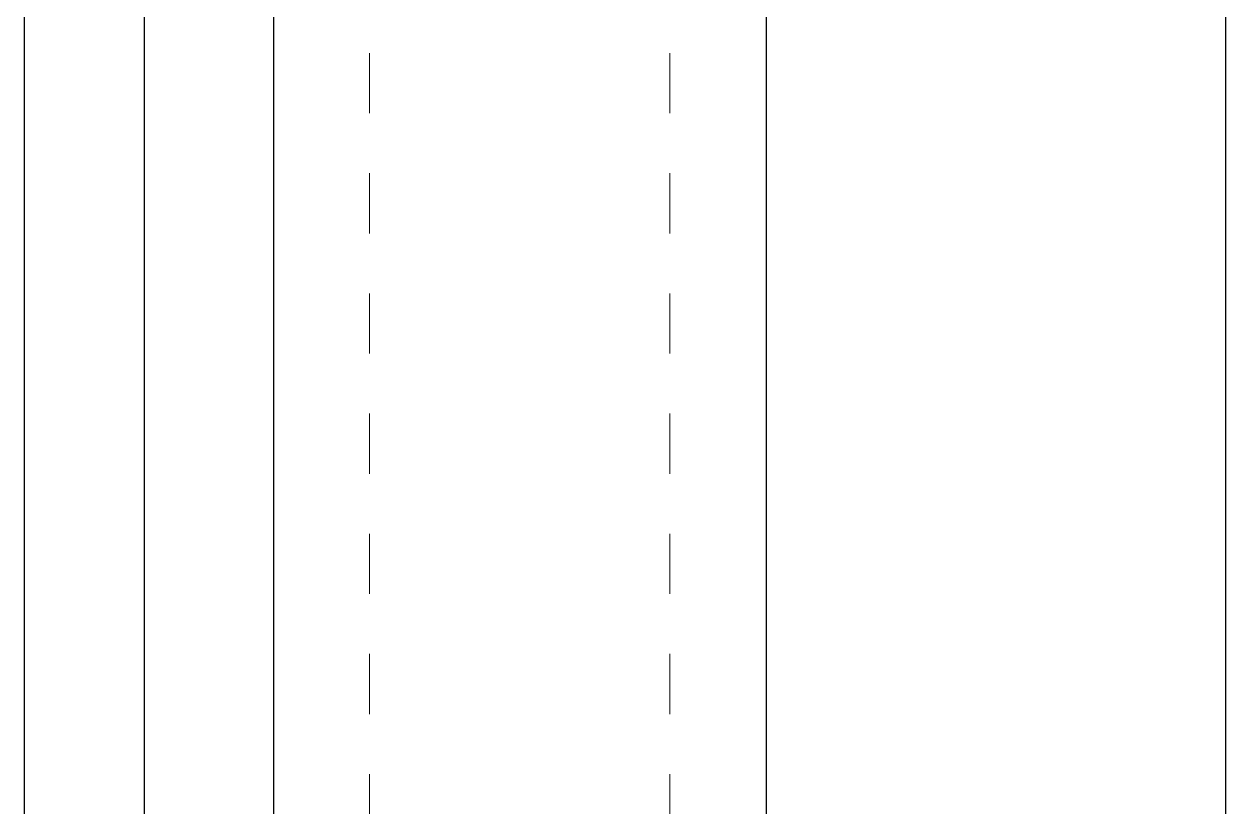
# Model space of a CAD drawing. Header units: inches. Extents: x -66.2 to 5.8, y 249.7 to 328.9.
# Drawn here: x -36.746 to -34.745, y 285.436 to 286.739 of the extents above; entities that cross this region are included whole.
import ezdxf

# ---------------------------------------------------------------- set-up
doc = ezdxf.new("R2010")
doc.units = ezdxf.units.IN
doc.header["$MEASUREMENT"] = 0
doc.linetypes.add('DASHED2', pattern=[0.375, 0.25, -0.125])
doc.layers.add('A2 Hatch', color=8, linetype='Continuous', lineweight=9)

msp = doc.modelspace()

# ---------------------------------------------------------------- linework, layer by layer
at = {"color": 1}
for p, q in [((-36.7458, 297.3903), (-36.7458, 284.8903)), ((-36.5458, 297.1403), (-36.5458, 284.8903)), ((-36.3308, 296.8903), (-36.3308, 284.8903)), ((-35.5108, 296.8903), (-35.5108, 284.8903)), ((-34.7458, 296.8903), (-34.7458, 284.8903))]:
    msp.add_line(p, q, dxfattribs=at)
at = {"ltscale": 0.15}
msp.add_line((-34.7452, 285.9658), (-34.7452, 285.9658), dxfattribs=at)
at = {"layer": 'A2 Hatch', "linetype": 'DASHED2', "ltscale": 0.15}
for p, q in [((-36.1708, 296.8903), (-36.1708, 284.8903)), ((-35.6708, 296.8903), (-35.6708, 284.8903))]:
    msp.add_line(p, q, dxfattribs=at)

doc.saveas('drawing.dxf')
